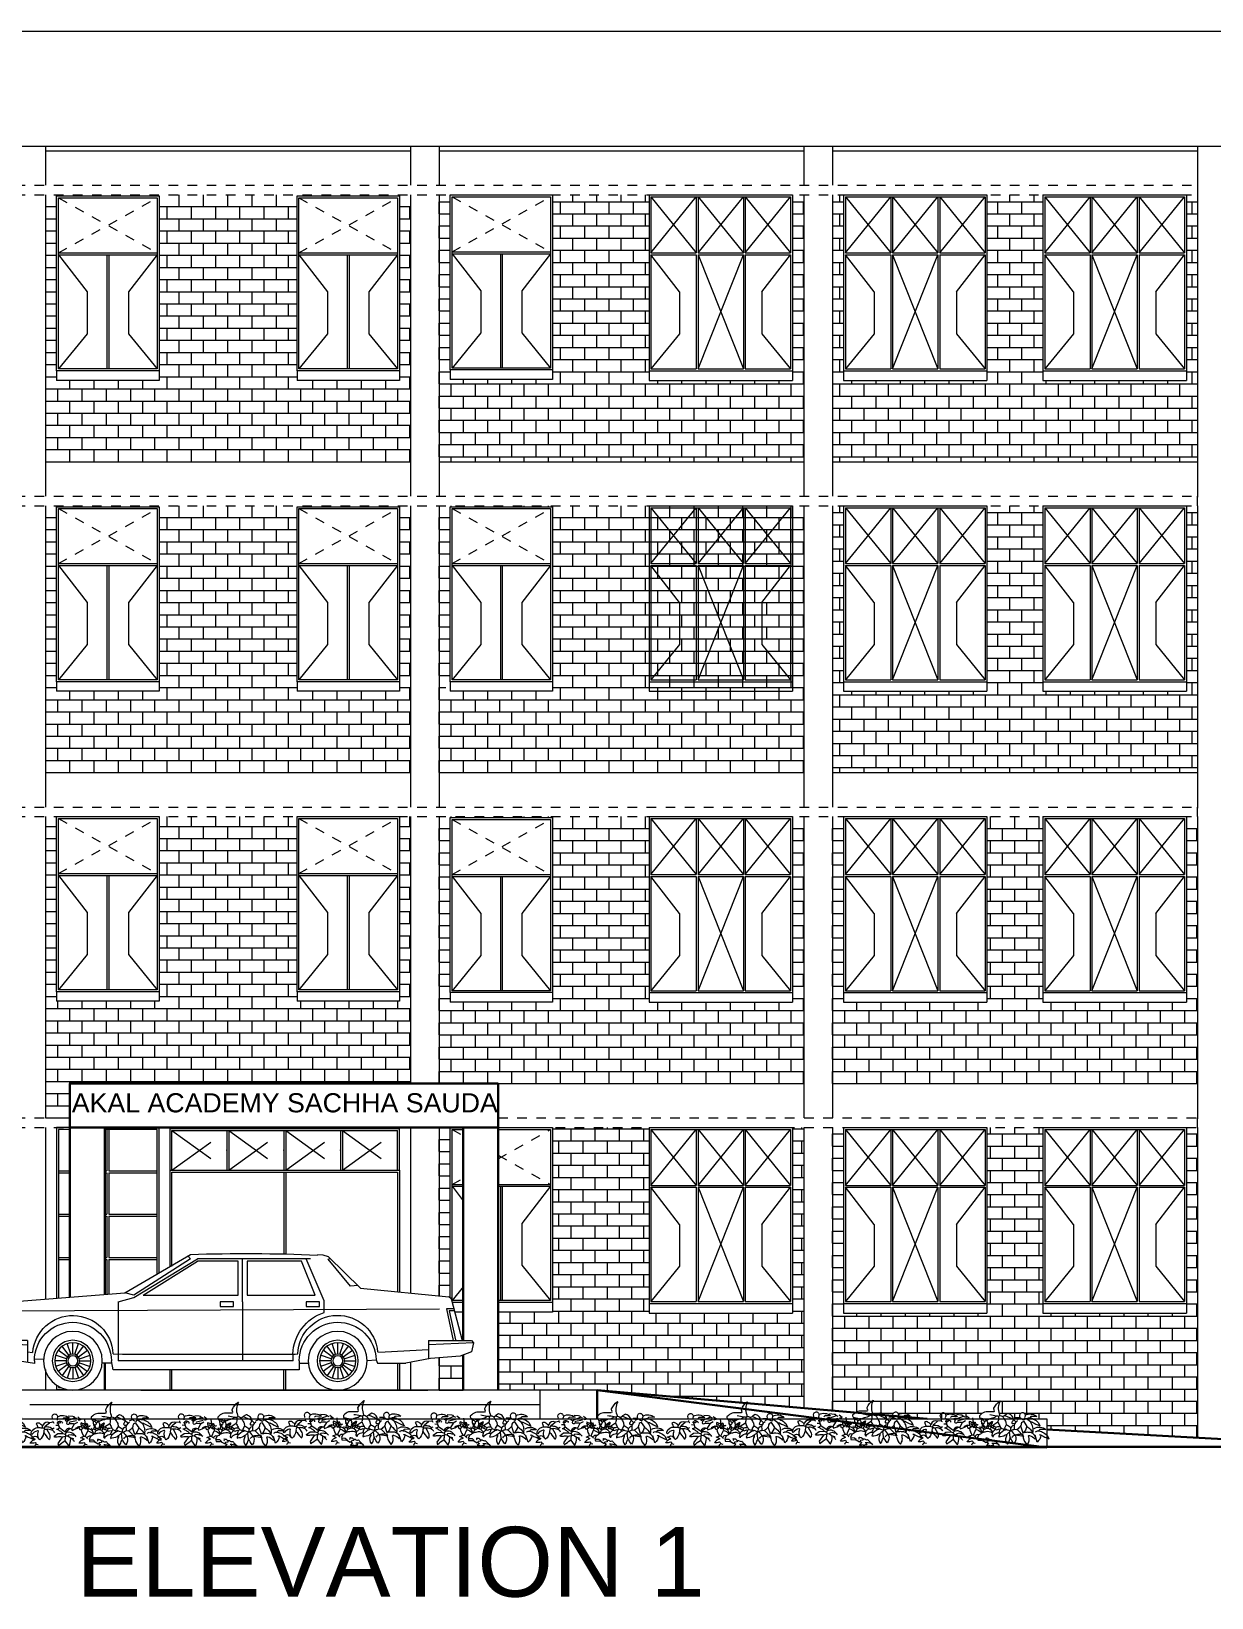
# Model space of a CAD drawing. Header units: millimetres. Extents: x 1898 to 3725, y 783 to 1532.
# Drawn here: x 2324.18 to 2336.52, y 965.83 to 982.21 of the extents above; entities that cross this region are included whole.
import ezdxf

# ---------------------------------------------------------------- set-up
doc = ezdxf.new("R2010")
doc.units = ezdxf.units.MM
doc.linetypes.add('DASHED', pattern=[0.75, 0.5, -0.25])
doc.linetypes.add('DASHED2', pattern=[0.375, 0.25, -0.125])
doc.layers.get('0').update_dxf_attribs({"lineweight": 20})
for name, color, linetype, lineweight in [('Arrow', 1, 'Continuous', 15), ('CLL LEV.', 15, 'Continuous', 18), ('Column', 251, 'Continuous', 30), ('Door', 54, 'Continuous', 18), ('Dotted', 23, 'DASHED', 15), ('ELEV.2', 250, 'Continuous', 20), ('ELEV.3', 252, 'Continuous', 20), ('PROJ.', 30, 'DASHED2', 15), ('Railing', 23, 'Continuous', 13), ('RAMP', 213, 'Continuous', 20), ('STAIRS', 10, 'Continuous', 18), ('TEXT', 7, 'Continuous', 15), ('Wall', 7, 'Continuous', 30), ('Window', 150, 'Continuous', 15)]:
    doc.layers.add(name, color=color, linetype=linetype, lineweight=lineweight)
doc.styles.get("Standard").update_dxf_attribs({"font": 'arial.ttf', "height": 0.2})
doc.styles.add('Tabrej', font='arial.ttf')
pattern_1 = [(0, (2328.4435, 974.45808), (0, 0.127), []), (90, (2328.4435, 974.45808), (-0.254, 2e-17), [0.127, -0.127]), (90, (2328.5705, 974.45808), (-0.254, 2e-17), [-0.127, 0.127])]

# ---------------------------------------------------------------- blocks, each defined once
blk = doc.blocks.new('A$C510C2C19')
at = {"color": 94}
for points in [[(234, 302, 0.4142), (235, 312, -0.472687), (258, 358, -0.53009), (286, 312, 0.260727), (285, 296), (286, 294)], [(289, 328, -0.32872), (411, 315), (349, 314), (339, 304)], [(490, 308), (470, 318, 0.326645), (448, 331), (400, 335)], [(790, 363), (710, 363, 0.189865), (656, 336), (641, 323, 0.263535), (651, 294, 0.133179), (664, 281, -0.390976), (687, 271), (696, 262)], [(750, 335, -0.021851), (818, 322, 0.099014), (830, 321, -0.574356), (840, 305, -0.091064), (834, 259, 0.045349), (853, 217, 0.13649), (875, 190), (889, 185)], [(795, 365, 0.349014), (796, 385, -0.094193), (792, 403, -0.10907), (854, 480), (857, 477, 0.229584), (848, 344, -0.100723), (852, 326), (841, 317)], [(1023, 261), (996, 286, 0.203949), (973, 329, 0.157364), (937, 347), (908, 329, -0.236053), (907, 326), (886, 311)], [(241, 283, 0.442368), (251, 264), (253, 263)], [(342, 155, 0.180038), (317, 176, 0.039429), (285, 195), (276, 195)], [(377, 168, -0.240295), (368, 147), (367, 146)], [(484, 118, 0.011108), (449, 154, 0.17128), (387, 164, -0.45993), (373, 170, -0.170471), (384, 198, -0.298218), (425, 204), (435, 204)], [(496, 269), (462, 249), (435, 203), (441, 186, 0.01915), (516, 218), (523, 227)], [(541, 218, 0.029037), (517, 224, 0.145218), (481, 207), (477, 206)], [(499, 327), (533, 300, -0.138214), (503, 290)], [(570, 300), (576, 240, -0.128555), (534, 191, -0.566177), (521, 200), (515, 216)], [(589, 206, 0.046661), (592, 223, 0.079254), (581, 240, 0.108246), (535, 263, 0.252808), (533, 248, 0.063705), (541, 219, 0.099014), (547, 212), (557, 203)], [(606, 200), (589, 204), (578, 198, 0.171524), (552, 240), (546, 244)], [(813, 204, -0.109406), (803, 176, 0.033295), (778, 152), (775, 146, 0.201859), (708, 154, 0.059891), (670, 146), (667, 148, -0.38205), (659, 139, -0.310211), (620, 126, 0.250366), (597, 106)], [(647, 300, -0.110031), (705, 284, -0.37883), (728, 286), (732, 284)], [(662, 281, 0.189377), (671, 233), (667, 200), (650, 188), (650, 186)], [(681, 240, -0.029968), (670, 247, 0.302765), (666, 248, 0.099014), (663, 243), (682, 221), (683, 220), (695, 204), (694, 202)], [(818, 321, -0.210098), (763, 295, 0.080353), (712, 271, 0.306458), (691, 249), (680, 235), (671, 235)], [(834, 255), (780, 220, -0.101242), (749, 215), (709, 204, -0.189941), (687, 212, -0.264252), (681, 231), (681, 235)], [(714, 279, -0.206497), (726, 246, 0.075821), (729, 237), (723, 221)], [(766, 257, -0.138168), (729, 216), (723, 219), (720, 212)], [(729, 238, 0.0103), (771, 264, -0.4142), (776, 262, -0.105515), (769, 240, -0.169922), (757, 216), (756, 214)], [(775, 263, -0.012817), (745, 243), (740, 240)], [(755, 215, 0.147888), (779, 196, -0.548935), (787, 195, 0.055481), (823, 176), (847, 186), (855, 180)], [(784, 222), (813, 204, -0.148804), (855, 210)], [(870, 191, 0.18956), (852, 170), (843, 146)], [(853, 327, -0.304626), (896, 295, -0.027878), (918, 258), (922, 227), (903, 195)], [(925, 180, -0.068573), (897, 169), (860, 140), (857, 140)], [(898, 172, -0.15036), (893, 184), (902, 191, 0.070404), (964, 169, 0.33432), (981, 172, -0.048264), (1009, 183), (1032, 180)], [(908, 327), (996, 289, -0.08902), (981, 255, 0.517303), (988, 241), (1009, 241)], [(923, 229, -0.052948), (965, 203), (967, 200)], [(1003, 222, 0.383606), (965, 177), (963, 172)], [(1214, 191, -0.32872), (1335, 179), (1274, 178), (1264, 168)], [(1229, 154, -0.301208), (1254, 165, -0.145798), (1299, 153, -0.098267), (1350, 117), (1366, 86)], [(15, 109, -0.4142), (30, 108), (54, 93, -0.123093), (30, 80, 0.156387), (3, 53), (0, 51)], [(4, 54, 0.084976), (54, 60, -0.560455), (55, 32, 0.122009), (46, 17)], [(26, 113), (55, 124, -0.273697), (78, 111, -0.236053), (88, 101), (89, 97)], [(333, 116, 0.090576), (286, 115, -0.006271), (259, 113), (254, 125), (291, 152), (345, 154), (368, 145, 0.068298), (378, 130), (396, 128), (399, 129), (400, 126), (427, 106, -0.125), (453, 99), (450, 88)], [(371, 123), (336, 114), (291, 50), (299, 27, -0.025269), (364, 76)], [(377, 130, 0.209335), (367, 100, 0.045135), (365, 75), (403, 26), (410, 24, 0.11853), (426, 94), (425, 106)], [(468, 134, -0.162277), (433, 140), (403, 136), (401, 132)], [(436, 106, 0.130051), (454, 83, -0.178345), (463, 69)], [(527, 109, -0.4142), (541, 108), (566, 93, -0.123093), (541, 80, 0.156387), (514, 53), (511, 51)], [(516, 54, 0.084976), (565, 60, -0.560455), (567, 32, 0.122009), (557, 17)], [(538, 113), (567, 124, -0.273697), (590, 111, -0.236053), (599, 101), (601, 97)], [(635, 124), (619, 93, -0.091522), (623, 69), (671, 66)], [(622, 88), (660, 87), (677, 71, 0.5), (677, 65), (712, 45, 0.162277), (718, 49), (719, 47), (736, 38), (714, 14), (721, 6, -0.62767), (757, 5), (758, 6)], [(706, 73, 0.162277), (710, 86, 0.123093), (717, 91, -0.345856), (740, 82, 0.236053), (763, 76, 0.308121), (798, 68, -0.174149), (809, 54), (834, 31)], [(757, 0, -0.297607), (767, 14, -0.116623), (789, 15), (790, 14)], [(777, 147, 0.05426), (770, 114), (777, 109), (781, 111)], [(771, 38, -0.124252), (837, 26), (837, 27), (849, 11)], [(983, 97, -0.228485), (1014, 124, -0.153412), (1069, 131, -0.03476), (1091, 134, -0.136078), (1098, 108, 0.226822), (1100, 94, 0.168655), (1140, 21, 0.166977), (1160, 61, 0.132034), (1154, 112, -0.4142), (1165, 117, -0.176117), (1223, 79, 0.333328), (1230, 98, 0.370255), (1152, 150, 0.04158), (1110, 148), (1097, 144)], [(1284, 119, -0.189499), (1246, 49), (1223, 121)], [(1271, 120, -0.587067), (1286, 122, 0.025208), (1368, 82), (1369, 79)]]:
    blk.add_lwpolyline(points, format="xyb", dxfattribs=at)
at = {"color": 61}
for points in [[(1064, 302, 0.4142), (1065, 312, -0.472687), (1089, 358, -0.53009), (1116, 312, 0.260727), (1116, 296), (1116, 294)], [(1120, 328, -0.32872), (1241, 315), (1180, 314), (1170, 304)], [(260, 161, 0.228485), (229, 188, 0.153412), (173, 195, 0.03476), (152, 197, 0.136078), (144, 172, -0.226822), (143, 157, -0.168655), (103, 85, -0.166977), (83, 125, -0.132034), (88, 176, 0.4142), (78, 181, 0.176117), (20, 143, -0.333328), (13, 162, -0.370255), (91, 214, -0.04158), (133, 212), (146, 208)], [(131, 235, 0.03952), (98, 260, 0.257141), (66, 255, -0.03508), (81, 218), (79, 214)], [(151, 202, -0.449051), (152, 211, 0.125443), (163, 233), (204, 266, 0.401047), (135, 240, 0.163773), (127, 216)], [(161, 226, -0.032883), (210, 220), (234, 203)], [(175, 195), (204, 145, -0.172211), (206, 95), (201, 91)], [(422, 204), (375, 168, -0.142853), (354, 179), (309, 211, 0.217575), (301, 232, -0.386597), (303, 241, -0.209564), (293, 269, -0.568176), (326, 277, -0.587173), (337, 256)], [(470, 317), (404, 290), (388, 277), (370, 287, -0.472885), (407, 293)], [(463, 250, 0.212204), (444, 254), (409, 253, -0.720749), (384, 258), (388, 275)], [(536, 191, 0.104645), (563, 124)], [(567, 222, 0.188675), (596, 201), (602, 201)], [(589, 250, 0.067581), (575, 261), (571, 261)], [(576, 249, -0.08551), (593, 227, 0.4142), (604, 221, 0.17395), (613, 203, -0.18573), (651, 184), (665, 151)], [(579, 122), (605, 180, -0.187164), (660, 146), (664, 146)], [(593, 223, 0.04306), (606, 234, 0.156006), (601, 251, 0.135742), (598, 256), (589, 250, -0.113541), (586, 238), (585, 237)], [(610, 204, 0.514618), (604, 191), (604, 182)], [(629, 233, 0.257919), (619, 224), (618, 223)], [(675, 149, -0.055374), (688, 180, 0.050323), (716, 195, -0.220352), (756, 179), (777, 157)], [(693, 207, 0.033691), (681, 188), (687, 180)], [(973, 168, -0.007782), (1017, 114, -0.272308), (1001, 33, -0.034164), (963, 95), (956, 154, 0.047058), (926, 129, -0.158249), (861, 104), (847, 103)], [(1040, 269, 0.366302), (1005, 197), (1006, 183)], [(1106, 267), (1104, 262, 0.41008), (1076, 225, -0.148804), (1054, 197, -0.087555), (1034, 180), (1105, 106), (1018, 121), (1015, 118)], [(1104, 262), (1138, 211, -0.107803), (1200, 146, 0.230988), (1174, 259), (1133, 290), (1119, 291), (1107, 277, -0.051575), (1063, 302), (1018, 302)], [(1135, 213, -0.189499), (1097, 143), (1074, 214)], [(1135, 290, -0.301208), (1161, 301, -0.145798), (1206, 289, -0.098267), (1256, 254), (1272, 222)], [(1178, 256, -0.587067), (1192, 258, 0.025208), (1274, 218), (1276, 215)], [(144, 161, 0.024628), (194, 96), (205, 88)], [(784, 101, -0.350769), (791, 120, -0.222488), (846, 145, -0.062256), (855, 139), (843, 111, -0.436478), (844, 98)], [(925, 127, -0.29039), (920, 104, 0.287994), (933, 26), (948, 45, -0.119293), (966, 88)]]:
    blk.add_lwpolyline(points, format="xyb", dxfattribs=at)
at = {"color": 94}
for points in [[(241, 271), (207, 266)], [(236, 186), (236, 202), (254, 212)], [(299, 235), (269, 237)], [(293, 262), (282, 262)], [(309, 210), (290, 197)], [(487, 287), (417, 270), (410, 266)], [(518, 203), (520, 204)], [(705, 284), (708, 273)], [(711, 204), (714, 195)], [(741, 213), (729, 195)], [(766, 216), (752, 186)], [(788, 219), (782, 198)], [(966, 168), (957, 157)], [(62, 42), (86, 38)], [(573, 42), (597, 38)], [(710, 89), (708, 94), (717, 93), (717, 91)], [(748, 76), (747, 60), (722, 56), (720, 52)], [(782, 38), (784, 17)]]:
    blk.add_lwpolyline(points, dxfattribs=at)
at = {"color": 61}
for points in [[(324, 277), (308, 260), (298, 261)], [(576, 241), (584, 241)], [(597, 222), (582, 207)], [(606, 233), (623, 231)], [(643, 206), (651, 207)], [(668, 201), (679, 191)], [(1070, 296), (1036, 281)]]:
    blk.add_lwpolyline(points, dxfattribs=at)
blk = doc.blocks.new('A$C0AAE48A9')
at = {"linetype": 'ByBlock'}
for p, q in [((1025, 942), (800, 720)), ((869, 736), (1029, 926)), ((1029, 926), (1014, 931)), ((1025, 942), (1064, 954)), ((1064, 954), (1103, 956)), ((1120, 672), (1216, 912)), ((1216, 912), (1600, 912)), ((1600, 912), (1600, 672)), ((1664, 672), (1664, 912)), ((1664, 912), (1952, 912)), ((2336, 672), (1952, 912)), ((2464, 688), (2000, 960)), ((2019, 949), (2000, 928)), ((2000, 928), (2400, 672)), ((800, 720), (176, 661)), ((818, 739), (869, 736)), ((1600, 672), (1120, 672)), ((2336, 672), (1664, 672)), ((2400, 672), (2464, 688)), ((3270, 625), (2464, 688)), ((156, 639), (80, 352)), ((172, 560), (128, 355)), ((135, 560), (172, 560)), ((3343, 574), (3288, 618)), ((3307, 496), (3256, 368)), ((3341, 496), (3307, 496)), ((3328, 352), (3344, 512)), ((3344, 512), (3353, 539)), ((16, 352), (0, 336)), ((0, 336), (16, 272)), ((320, 352), (16, 352)), ((3152, 352), (3360, 352)), ((3256, 368), (3330, 368)), ((3360, 352), (3392, 336)), ((3392, 336), (3376, 288)), ((16, 272), (96, 240)), ((96, 240), (304, 224)), ((304, 224), (480, 192)), ((3104, 190), (3328, 224)), ((3376, 288), (3328, 224)), ((680, 192), (480, 192)), ((688, 215), (680, 192)), ((1232, 208), (1232, 144)), ((1232, 144), (2547, 144)), ((2547, 144), (2560, 208)), ((3104, 208), (3104, 190))]:
    blk.add_line(p, q, dxfattribs=at)
for p, q in [((1056, 632), (1184, 928)), ((1152, 928), (1952, 928)), ((1632, 624), (1632, 928)), ((2400, 656), (1952, 928)), ((144, 576), (192, 576)), ((192, 576), (144, 352)), ((3337, 560), (240, 576)), ((1056, 549), (1056, 632)), ((1088, 592), (1088, 624)), ((1088, 624), (1184, 624)), ((1184, 592), (1088, 592)), ((1184, 624), (1184, 592)), ((1632, 624), (1632, 208)), ((1696, 592), (1696, 624)), ((1696, 624), (1792, 624)), ((1792, 592), (1696, 592)), ((1792, 624), (1792, 592)), ((2512, 624), (2400, 656)), ((2512, 624), (2512, 208)), ((3296, 512), (3232, 352)), ((3344, 512), (3296, 512)), ((0, 336), (320, 320)), ((320, 352), (320, 224)), ((960, 256), (960, 336)), ((2832, 256), (2832, 336)), ((3152, 352), (3152, 197)), ((3392, 336), (3152, 320)), ((624, 272), (320, 288)), ((678, 270), (624, 272)), ((914, 223), (838, 248)), ((921, 236), (856, 283)), ((932, 247), (885, 312)), ((945, 254), (920, 330)), ((975, 254), (1000, 330)), ((988, 247), (1035, 312)), ((999, 236), (1064, 283)), ((1006, 223), (1082, 248)), ((1260, 256), (1242, 257)), ((2480, 256), (1260, 256)), ((1276, 208), (1276, 256)), ((2548, 258), (2480, 256)), ((2786, 223), (2710, 248)), ((2793, 236), (2728, 283)), ((2804, 247), (2757, 312)), ((2817, 254), (2792, 330)), ((2847, 254), (2872, 330)), ((2860, 247), (2907, 312)), ((2871, 236), (2936, 283)), ((2878, 223), (2954, 248)), ((3104, 223), (3040, 220)), ((3152, 271), (3116, 267)), ((752, 210), (688, 215)), ((912, 208), (832, 208)), ((914, 193), (838, 168)), ((921, 180), (856, 133)), ((932, 169), (885, 104)), ((945, 162), (920, 86)), ((960, 160), (960, 80)), ((975, 162), (1000, 86)), ((988, 169), (1035, 104)), ((999, 180), (1064, 133)), ((1006, 193), (1082, 168)), ((1008, 208), (1088, 208)), ((1232, 192), (1167, 192)), ((1276, 208), (2512, 208)), ((2624, 194), (2560, 194)), ((2784, 208), (2704, 208)), ((2786, 193), (2710, 168)), ((2793, 180), (2728, 133)), ((2804, 169), (2757, 104)), ((2817, 162), (2792, 86)), ((2832, 160), (2832, 80)), ((2847, 162), (2872, 86)), ((2860, 169), (2907, 104)), ((2871, 180), (2936, 133)), ((2878, 193), (2954, 168)), ((2880, 208), (2960, 208))]:
    blk.add_line(p, q)
for centre, radius in [((960, 208), 208), ((960, 208), 145), ((2832, 208), 208), ((2832, 208), 145), ((960, 208), 35.8), ((2832, 208), 35.8)]:
    blk.add_circle(centre, radius, dxfattribs=at)
for centre, radius in [((960, 208), 128), ((2832, 208), 128), ((960, 208), 48), ((2832, 208), 48)]:
    blk.add_circle(centre, radius)
for centre, radius, start, end in [((1607, -10716), 11682, 88.0713, 92.4702), ((187, 631), 32, 108.4349, 165.2564), ((3268, 593), 32, 51.3402, 85.5154), ((3323, 549), 32, 341.5651, 51.3402), ((960, 208), 272, 0, 178.5134), ((2832, 208), 272, 0, 180)]:
    blk.add_arc(centre, radius, start, end, dxfattribs=at)
for centre, radius, start, end in [((960, 246), 283, 2.3484, 174.9559), ((959, 245), 319, 1.9433, 72.2285), ((2832, 244), 284, 4.6601, 177.2944)]:
    blk.add_arc(centre, radius, start, end)
blk = doc.blocks.new('porch elevation')
for p, q in [((13.439, 0.6), (6.899, 0.6)), ((12.839, 0.6), (12.839, 0.3))]:
    blk.add_line(p, q)
at = {"layer": 'Arrow'}
blk.add_line((2.199, 0), (18.142, 0), dxfattribs=at)
at = {"layer": 'Column'}
for p, q in [((7.922, 3.807), (7.922, 3.6)), ((7.922, 3.807), (12.402, 3.807)), ((12.402, 3.807), (12.402, 0.6)), ((7.922, 3.6), (7.922, 1.573)), ((7.922, 3.347), (12.402, 3.347)), ((8.288, 3.347), (8.288, 1.602)), ((12.037, 3.347), (12.037, 1.121)), ((8.288, 0.884), (8.288, 0.6)), ((12.037, 0.968), (12.037, 0.6))]:
    blk.add_line(p, q, dxfattribs=at)
at = {"layer": 'Railing'}
for p, q in [((2.199, 0.3), (18.142, 0.3)), ((18.142, 0.3), (18.142, 0))]:
    blk.add_line(p, q, dxfattribs=at)
at = {"layer": 'RAMP', "lineweight": 30}
for p, q in [((13.439, 0.6), (18.142, 0)), ((16.889, 0.3), (13.439, 0.6)), ((13.439, 0.6), (13.439, 0.3)), ((21.626, 0), (18.142, 0.191))]:
    blk.add_line(p, q, dxfattribs=at)
at = {"layer": 'STAIRS'}
for p, q in [((8.667, 0.6), (11.667, 0.6)), ((7.503, 0.45), (12.839, 0.45)), ((7.503, 0.3), (12.839, 0.3)), ((8.667, 0), (12.839, 0))]:
    blk.add_line(p, q, dxfattribs=at)
at = {"xscale": 0.001, "yscale": 0.001, "zscale": 0.001}
for p in [(10.144, 0.013), (15.469, 0.017), (6.181, 0), (7.506, -0.005), (8.829, -0.003), (11.47, 0.007), (12.796, 0.002), (14.154, 0), (16.795, 0.01)]:
    blk.add_blockref('A$C510C2C19', p, dxfattribs=at)
at = {"layer": 'Arrow', "xscale": -0.001480067731664147, "yscale": 0.001480067731664147, "zscale": 0.001480067731664147}
blk.add_blockref('A$C0AAE48A9', (12.146, 0.6), dxfattribs=at)
blk = doc.blocks.new('WIN')
at = {"layer": 'CLL LEV.'}
for p, q in [((0, 0), (0, -0.1)), ((1.5, 0), (1.5, -0.1)), ((0, -0.1), (1.5, -0.1))]:
    blk.add_line(p, q, dxfattribs=at)
at = {"layer": 'Dotted', "ltscale": 130}
for p, q in [((0.02, 1.82), (0.493, 1.235)), ((0.02, 1.235), (0.493, 1.82)), ((0.513, 1.82), (0.987, 1.235)), ((0.513, 1.235), (0.987, 1.82)), ((1.007, 1.82), (1.48, 1.235)), ((1.007, 1.235), (1.48, 1.82)), ((0.32, 0.827), (0.02, 1.215)), ((0.513, 1.215), (0.987, 0.02)), ((0.513, 0.02), (0.987, 1.215)), ((1.18, 0.827), (1.48, 1.215)), ((0.32, 0.827), (0.32, 0.389)), ((1.18, 0.827), (1.18, 0.389)), ((0.32, 0.389), (0.02, 0.02)), ((1.18, 0.389), (1.48, 0.02))]:
    blk.add_line(p, q, dxfattribs=at)
at = {"layer": 'Window'}
for p, q in [((0, 1.84), (0, 0)), ((0, 1.84), (1.5, 1.84)), ((0.02, 1.82), (0.02, 1.235)), ((0.02, 1.82), (1.48, 1.82)), ((0.493, 1.82), (0.493, 1.235)), ((0.513, 1.82), (0.513, 1.235)), ((0.987, 1.82), (0.987, 1.235)), ((1.007, 1.82), (1.007, 1.235)), ((1.48, 1.82), (1.48, 1.235)), ((1.5, 1.84), (1.5, 0)), ((0.02, 1.235), (0.493, 1.235)), ((0.02, 1.215), (0.493, 1.215)), ((0.02, 1.215), (0.02, 0.02)), ((0.493, 1.215), (0.493, 0.02)), ((0.513, 1.235), (0.987, 1.235)), ((0.513, 1.215), (0.987, 1.215)), ((0.513, 1.215), (0.513, 0.02)), ((0.987, 1.215), (0.987, 0.02)), ((1.007, 1.235), (1.48, 1.235)), ((1.007, 1.215), (1.48, 1.215)), ((1.007, 1.215), (1.007, 0.02)), ((1.48, 1.215), (1.48, 0.02)), ((0, 0), (1.5, 0)), ((0.02, 0.02), (0.493, 0.02)), ((0.513, 0.02), (0.987, 0.02)), ((1.007, 0.02), (1.48, 0.02))]:
    blk.add_line(p, q, dxfattribs=at)
blk = doc.blocks.new('SING WIN')
at = {"layer": 'CLL LEV.'}
for p, q in [((0, 0), (0, -0.1)), ((1.071, 0), (1.071, -0.1)), ((1.071, -0.1), (0, -0.1))]:
    blk.add_line(p, q, dxfattribs=at)
at = {"layer": 'Dotted', "ltscale": 0.05}
for p, q in [((0.02, 1.81), (1.051, 1.235)), ((0.02, 1.235), (1.051, 1.81))]:
    blk.add_line(p, q, dxfattribs=at)
at = {"layer": 'Dotted'}
for p, q in [((0.02, 1.215), (0.32, 0.827)), ((1.051, 1.215), (0.751, 0.827)), ((0.32, 0.827), (0.32, 0.389)), ((0.751, 0.827), (0.751, 0.389)), ((0.32, 0.389), (0.02, 0.02)), ((0.751, 0.389), (1.051, 0.02))]:
    blk.add_line(p, q, dxfattribs=at)
at = {"layer": 'Window'}
for p, q in [((0.02, 1.235), (1.051, 1.235)), ((0.02, 1.215), (1.051, 1.215)), ((0.526, 1.215), (0.526, 0.02)), ((0.546, 1.215), (0.546, 0.02))]:
    blk.add_line(p, q, dxfattribs=at)
for points in [[(0, 1.83), (1.071, 1.83), (1.071, 0), (0, 0)], [(0.02, 1.81), (1.051, 1.81), (1.051, 0.02), (0.02, 0.02)]]:
    blk.add_lwpolyline(points, close=True, dxfattribs=at)

msp = doc.modelspace()

# ---------------------------------------------------------------- hatches: boundary and pattern name
at = {"layer": 'ELEV.2', "linetype": 'Continuous', "lineweight": 13}
h = msp.add_hatch(dxfattribs=at)
h.set_pattern_fill('BRICK,_O', color=256, scale=0.02)
h.set_pattern_definition([(0, (2324.3285, 977.70808), (0, 0.127), []), (90, (2324.3285, 977.70808), (-0.254, 2e-17), [0.127, -0.127]), (90, (2324.4555, 977.70808), (-0.254, 2e-17), [-0.127, 0.127])])
h.paths.add_polyline_path([(2328.1435, 980.4981), (2328.0285, 980.4981), (2328.0285, 978.6581), (2328.0285, 978.5581), (2326.9573, 978.5581), (2326.9573, 978.6581), (2326.9573, 980.4981), (2325.5147, 980.4981), (2325.5147, 978.6581), (2325.5147, 978.5581), (2324.4435, 978.5581), (2324.4435, 978.6581), (2324.4435, 980.4981), (2324.3285, 980.4981), (2324.3285, 977.7081), (2328.1435, 977.7081)])
at = {"layer": 'ELEV.2'}
h = msp.add_hatch(dxfattribs=at)
h.set_pattern_fill('BRICK,_O', color=256, scale=0.02)
h.set_pattern_definition(pattern_1)
h.paths.add_polyline_path([(2332.2585, 980.4981), (2332.1388, 980.4981), (2332.1388, 978.6581), (2332.1388, 978.5581), (2330.6388, 978.5581), (2330.6388, 978.6581), (2330.6388, 980.4981), (2329.6297, 980.4981), (2329.6297, 978.6681), (2329.6297, 978.5681), (2328.5585, 978.5681), (2328.5585, 978.6681), (2328.5585, 980.4981), (2328.4435, 980.4981), (2328.4435, 977.7081), (2332.2585, 977.7081)])
h = msp.add_hatch(dxfattribs=at)
h.set_pattern_fill('BRICK,_O', color=256, scale=0.02)
h.set_pattern_definition(pattern_1)
h.paths.add_polyline_path([(2336.3735, 980.4981), (2336.2585, 980.4981), (2336.2585, 978.6581), (2336.2585, 978.5581), (2334.7585, 978.5581), (2334.7585, 978.6581), (2334.7585, 980.4981), (2334.1735, 980.4981), (2334.1735, 978.6581), (2334.1735, 978.5581), (2332.6735, 978.5581), (2332.6735, 978.6581), (2332.6735, 980.4981), (2332.5585, 980.4981), (2332.5585, 977.7081), (2336.3735, 977.7081)])
at = {"layer": 'ELEV.2', "linetype": 'Continuous', "lineweight": 13}
h = msp.add_hatch(dxfattribs=at)
h.set_pattern_fill('BRICK,_O', color=256, scale=0.02)
h.set_pattern_definition([(0, (2324.3285, 974.45808), (0, 0.127), []), (90, (2324.3285, 974.45808), (-0.254, 2e-17), [0.127, -0.127]), (90, (2324.4555, 974.45808), (-0.254, 2e-17), [-0.127, 0.127])])
h.paths.add_polyline_path([(2328.1435, 977.2481), (2328.0285, 977.2481), (2328.0285, 975.4081), (2328.0285, 975.3081), (2326.9573, 975.3081), (2326.9573, 975.4081), (2326.9573, 977.2481), (2325.5147, 977.2481), (2325.5147, 975.4081), (2325.5147, 975.3081), (2324.4435, 975.3081), (2324.4435, 975.4081), (2324.4435, 977.2481), (2324.3285, 977.2481), (2324.3285, 974.4581), (2328.1435, 974.4581)])
at = {"layer": 'ELEV.2'}
h = msp.add_hatch(dxfattribs=at)
h.set_pattern_fill('BRICK,_O', color=256, scale=0.02)
h.set_pattern_definition(pattern_1)
h.paths.add_polyline_path([(2332.2585, 974.4581), (2332.2585, 977.2481), (2328.4435, 977.2481), (2328.4435, 974.4581)])
h.paths.add_polyline_path([(2329.6297, 975.3081), (2328.481, 975.3081), (2328.5585, 975.4035), (2328.5585, 977.2381), (2329.6456, 977.2381), (2329.6297, 977.2292), (2329.6297, 975.4081)], flags=16)
h.paths.add_polyline_path([(2329.6097, 975.4281), (2328.5785, 975.4281), (2328.5785, 977.2181), (2329.6097, 977.2181)], flags=0)
h.paths.add_polyline_path([(2328.5785, 976.6231), (2329.0841, 975.9688), (2329.0841, 976.6231)], flags=0)
h = msp.add_hatch(dxfattribs=at)
h.set_pattern_fill('BRICK,_O', color=256, scale=0.02)
h.set_pattern_definition([(0, (2328.4435, 971.20808), (0, 0.127), []), (90, (2328.4435, 971.20808), (-0.254, 2e-17), [0.127, -0.127]), (90, (2328.5705, 971.20808), (-0.254, 2e-17), [-0.127, 0.127])])
h.paths.add_polyline_path([(2336.3735, 977.2481), (2336.2585, 977.2481), (2336.2585, 975.4081), (2336.2585, 975.3081), (2334.7585, 975.3081), (2334.7585, 975.4081), (2334.7585, 977.2481), (2334.1735, 977.2481), (2334.1735, 975.4081), (2334.1735, 975.3081), (2332.6735, 975.3081), (2332.6735, 975.4081), (2332.6735, 977.2481), (2332.5585, 977.2481), (2332.5585, 974.4581), (2336.3735, 974.4581)])
h = msp.add_hatch(dxfattribs=at)
h.set_pattern_fill('BRICK,_O', color=256, scale=0.02)
h.set_pattern_definition([(0, (2324.3285, 970.84808), (0, 0.127), []), (90, (2324.3285, 970.84808), (-0.254, 2e-17), [0.127, -0.127]), (90, (2324.4555, 970.84808), (-0.254, 2e-17), [-0.127, 0.127])])
h.paths.add_polyline_path([(2326.9573, 973.9981), (2325.5147, 973.9981), (2325.5147, 972.1681), (2325.5147, 972.0681), (2324.4435, 972.0681), (2324.4435, 972.1681), (2324.4435, 973.9981), (2324.3285, 973.9981), (2324.3285, 970.8481), (2324.5802, 970.8481), (2324.5802, 971.001), (2324.5802, 971.2081), (2328.1435, 971.2081), (2328.1435, 973.9981), (2328.0285, 973.9981), (2328.0285, 972.1681), (2328.0285, 972.0681), (2326.9573, 972.0681), (2326.9573, 972.1681)])
h = msp.add_hatch(dxfattribs=at)
h.set_pattern_fill('BRICK,_O', color=256, scale=0.02)
h.set_pattern_definition([(0, (2328.4435, 971.20808), (0, 0.127), []), (90, (2328.4435, 971.20808), (-0.254, 2e-17), [0.127, -0.127]), (90, (2328.5705, 971.20808), (-0.254, 2e-17), [-0.127, 0.127])])
h.paths.add_polyline_path([(2332.2585, 973.9981), (2332.1388, 973.9981), (2332.1388, 972.1581), (2332.1388, 972.0581), (2330.6388, 972.0581), (2330.6388, 972.1581), (2330.6388, 973.9981), (2328.4435, 973.9981), (2328.4435, 971.601), (2328.4435, 971.2081), (2329.0609, 971.2081), (2332.2585, 971.2081)])
h.paths.add_polyline_path([(2329.6297, 972.0581), (2328.5585, 972.0581), (2328.5585, 972.1581), (2328.5585, 973.9881), (2329.6297, 973.9881), (2329.6297, 972.1581)], flags=16)
h.paths.add_polyline_path([(2329.6097, 972.1781), (2328.5785, 972.1781), (2328.5785, 973.9681), (2329.6097, 973.9681)], flags=0)
h.paths.add_polyline_path([(2329.6097, 973.3931), (2328.5785, 973.3931), (2329.0941, 973.6806)], flags=0)
h = msp.add_hatch(dxfattribs=at)
h.set_pattern_fill('BRICK,_O', color=256, scale=0.02)
h.set_pattern_definition([(0, (2332.5585, 971.20808), (0, 0.127), []), (90, (2332.5585, 971.20808), (-0.254, 2e-17), [0.127, -0.127]), (90, (2332.6855, 971.20808), (-0.254, 2e-17), [-0.127, 0.127])])
h.paths.add_polyline_path([(2336.3735, 973.9981), (2336.2585, 973.9981), (2336.2585, 972.1581), (2336.2585, 972.0581), (2334.7585, 972.0581), (2334.7585, 972.1581), (2334.7585, 973.9981), (2334.1735, 973.9981), (2334.1735, 972.1581), (2334.1735, 972.0581), (2332.6735, 972.0581), (2332.6735, 972.1581), (2332.6735, 973.9981), (2332.5585, 973.9981), (2332.5585, 971.2081), (2336.3735, 971.2081)])
h = msp.add_hatch(dxfattribs=at)
h.set_pattern_fill('BRICK,_O', color=256, scale=0.02)
h.set_pattern_definition([(0, (2328.4435, 968.97187), (0, 0.127), []), (90, (2328.4435, 968.97187), (-0.254, 2e-17), [0.127, -0.127]), (90, (2328.5705, 968.97187), (-0.254, 2e-17), [-0.127, 0.127])])
h.paths.add_polyline_path([(2328.5585, 970.7481), (2328.4435, 970.7481), (2328.4435, 968.9895), (2328.5436, 968.9801, -0.0906024), (2328.5585, 968.9719)])
h = msp.add_hatch(dxfattribs=at)
h.set_pattern_fill('BRICK,_O', color=256, scale=0.02)
h.set_pattern_definition([(0, (2329.06113, 967.81313), (0, 0.127), []), (90, (2329.06113, 967.81313), (-0.254, 2e-17), [0.127, -0.127]), (90, (2329.18813, 967.81313), (-0.254, 2e-17), [-0.127, 0.127])])
h.paths.add_polyline_path([(2330.6388, 970.7481), (2329.6297, 970.7481), (2329.6297, 968.8181), (2329.0611, 968.818), (2329.0612, 968.001), (2330.0976, 968.001), (2330.0976, 968.001), (2331.6495, 967.8661, -0.0352997), (2331.6741, 967.8869, 0.0406712), (2331.6622, 967.865), (2332.2585, 967.8131), (2332.2585, 970.7481), (2332.1388, 970.7481), (2332.1388, 968.8081), (2330.6388, 968.8081)])
h = msp.add_hatch(dxfattribs=at)
h.set_pattern_fill('BRICK,_O', color=256, scale=0.02)
h.set_pattern_definition([(0, (2332.5585, 967.50583), (0, 0.127), []), (90, (2332.5585, 967.50583), (-0.254, 2e-17), [0.127, -0.127]), (90, (2332.6855, 967.50583), (-0.254, 2e-17), [-0.127, 0.127])])
h.paths.add_polyline_path([(2336.3735, 970.7481), (2336.2585, 970.7481), (2336.2585, 968.9081), (2336.2585, 968.8081), (2334.7585, 968.8081), (2334.7585, 968.9081), (2334.7585, 970.7481), (2334.1735, 970.7481), (2334.1735, 968.9081), (2334.1735, 968.8081), (2332.6735, 968.8081), (2332.6735, 968.9081), (2332.6735, 970.7481), (2332.5585, 970.7481), (2332.5585, 967.787), (2332.7967, 967.7663, -0.1320395), (2332.8366, 967.7812), (2332.9199, 967.7812, 0.3200528), (2332.9253, 967.7987, -0.1147603), (2332.9192, 967.8212, -0.1090698), (2332.9813, 967.8978), (2332.9839, 967.8953, 0.2296593), (2332.9754, 967.7616, -0.0630719), (2332.9784, 967.7505), (2333.1917, 967.732, -0.4548779), (2333.2162, 967.7761, -0.3842928), (2333.2465, 967.7453, -0.3298442), (2333.3686, 967.7327), (2333.3073, 967.7318), (2333.2981, 967.7227), (2333.5473, 967.701), (2333.8257, 967.701, -0.4841695), (2333.8642, 967.701), (2334.1125, 967.701, -0.3467036), (2334.0944, 967.734), (2334.1098, 967.7476, -0.1898651), (2334.1634, 967.7748), (2334.2466, 967.7748, 0.3200528), (2334.252, 967.7923, -0.1147603), (2334.2459, 967.8148, -0.1090698), (2334.3081, 967.8914), (2334.3106, 967.8889, 0.2296593), (2334.3021, 967.7552, -0.0956413), (2334.3055, 967.7382, -0.2026839), (2334.3397, 967.723), (2334.3608, 967.7374, 0.2360535), (2334.3617, 967.7408), (2334.3906, 967.7586, -0.1573639), (2334.4272, 967.7399, -0.1883887), (2334.4497, 967.701), (2334.5092, 967.701), (2334.5166, 967.7125, 0.3511155), (2334.5207, 967.7206, -0.5052084), (2334.543, 967.7697, -0.3842928), (2334.5732, 967.7389, -0.3298442), (2334.6953, 967.7263), (2334.634, 967.7255), (2334.6212, 967.7126, -0.123176), (2334.6591, 967.701), (2334.8, 967.701), (2334.8, 967.5921), (2336.3735, 967.5058)])
h = msp.add_hatch(dxfattribs=at)
h.set_pattern_fill('BRICK,_O', color=256, scale=0.02)
h.set_pattern_definition([(0, (2328.4435, 968.00104), (0, 0.127), []), (90, (2328.4435, 968.00104), (-0.254, 2e-17), [0.127, -0.127]), (90, (2328.5705, 968.00104), (-0.254, 2e-17), [-0.127, 0.127])])
h.paths.add_polyline_path([(2328.6952, 968.3693), (2328.6626, 968.3563), (2328.4435, 968.3394), (2328.4435, 968.001), (2328.6952, 968.001)])

# ---------------------------------------------------------------- linework, layer by layer
at = {"layer": 'CLL LEV.'}
for p, q in [((2328.6952, 968.818), (2328.6084, 968.818)), ((2329.6297, 968.8181), (2329.0609, 968.818)), ((2329.6297, 968.9181), (2329.6297, 968.8181))]:
    msp.add_line(p, q, dxfattribs=at)
at = {"layer": 'Door'}
for p, q in [((2325.6297, 970.301), (2325.6297, 970.7381)), ((2325.6297, 970.7381), (2328.0285, 970.7381)), ((2325.6497, 970.7181), (2328.0085, 970.7181)), ((2325.6497, 970.301), (2325.6497, 970.7181)), ((2326.2244, 970.7181), (2326.2244, 970.301)), ((2326.2444, 970.7181), (2326.2444, 970.301)), ((2326.8191, 970.7181), (2326.8191, 970.301)), ((2326.8391, 970.7181), (2326.8391, 970.301)), ((2327.4138, 970.7181), (2327.4138, 970.301)), ((2327.4338, 970.7181), (2327.4338, 970.301)), ((2328.0085, 970.301), (2328.0085, 970.7181)), ((2328.0285, 970.301), (2328.0285, 970.7381)), ((2325.6297, 969.296), (2325.6297, 970.301)), ((2325.6297, 970.301), (2328.0285, 970.301)), ((2325.6497, 970.281), (2328.0085, 970.281)), ((2325.6497, 969.296), (2325.6497, 970.281)), ((2326.8191, 970.2811), (2326.8191, 969.4268)), ((2326.8391, 970.281), (2326.8391, 969.4264)), ((2328.0085, 970.281), (2328.0085, 969.0284)), ((2328.0285, 970.301), (2328.0285, 969.0284)), ((2325.6297, 968.001), (2325.6297, 968.2142)), ((2325.6497, 968.001), (2325.6497, 968.2142)), ((2326.8162, 968.2142), (2326.8159, 968.0011)), ((2326.8362, 968.2142), (2326.8359, 968.001)), ((2328.0085, 968.2852), (2328.0085, 968.001)), ((2328.0285, 968.2852), (2328.0285, 968.001))]:
    msp.add_line(p, q, dxfattribs=at)
for p in [(2326.2244, 970.5096), (2326.8191, 970.5096), (2327.4138, 970.5096)]:
    msp.add_point(p, dxfattribs=at)
at = {"layer": 'Dotted'}
for p, q in [((2325.6497, 970.7181), (2326.2244, 970.301)), ((2325.6497, 970.301), (2326.2244, 970.7181)), ((2326.2444, 970.7181), (2326.8191, 970.301)), ((2326.2444, 970.301), (2326.8191, 970.7181)), ((2326.8391, 970.7181), (2327.4138, 970.301)), ((2326.8391, 970.301), (2327.4138, 970.7181)), ((2327.4338, 970.7181), (2328.0085, 970.301)), ((2327.4338, 970.301), (2328.0085, 970.7181)), ((2328.5785, 970.1331), (2328.6952, 969.982)), ((2329.6097, 970.1331), (2329.3095, 969.7446)), ((2329.3095, 969.7446), (2329.3095, 969.3075)), ((2329.3095, 969.3075), (2329.6097, 968.9381)), ((2328.6952, 969.0817), (2328.5785, 968.9381))]:
    msp.add_line(p, q, dxfattribs=at)
at = {"layer": 'Dotted', "ltscale": 0.05}
for p, q in [((2328.5785, 970.7281), (2328.6952, 970.663)), ((2329.0609, 970.422), (2329.6097, 970.7281)), ((2329.0609, 970.4591), (2329.6097, 970.1531)), ((2328.5785, 970.1531), (2328.6952, 970.2182))]:
    msp.add_line(p, q, dxfattribs=at)
at = {"layer": 'ELEV.2', "linetype": 'Continuous', "lineweight": 13}
for p, q in [((2319.6135, 982.2081), (2336.9735, 982.2081)), ((2319.6135, 981.0081), (2336.9735, 981.0081)), ((2324.3285, 981.0081), (2324.3285, 980.5981)), ((2328.1435, 981.0081), (2328.1435, 980.5981)), ((2328.4435, 981.0081), (2328.4435, 980.5981)), ((2332.2585, 981.0081), (2332.2585, 980.5981)), ((2332.5585, 981.0081), (2332.5585, 980.5981)), ((2336.3735, 981.0081), (2336.3735, 980.5881)), ((2324.3285, 980.4981), (2324.3285, 977.3481)), ((2328.1435, 980.4981), (2328.1435, 977.3481)), ((2328.4435, 980.4981), (2328.4435, 977.3481)), ((2332.2585, 980.4981), (2332.2585, 977.3481)), ((2332.5585, 980.4981), (2332.5585, 977.3481)), ((2336.3735, 980.4981), (2336.3735, 977.3381)), ((2324.3285, 977.2481), (2324.3285, 974.0981)), ((2328.1435, 977.2481), (2328.1435, 974.0981)), ((2328.4435, 977.2481), (2328.4435, 974.0981)), ((2332.2585, 977.2481), (2332.2585, 974.0981)), ((2332.5585, 977.2481), (2332.5585, 974.0981)), ((2336.3735, 977.2481), (2336.3735, 974.0881)), ((2324.3285, 973.9981), (2324.3285, 970.8481)), ((2328.1435, 973.9981), (2328.1435, 971.2081)), ((2328.4435, 973.9981), (2328.4435, 971.2081)), ((2332.2585, 973.9981), (2332.2585, 970.8481)), ((2332.5585, 973.9981), (2332.5585, 970.8481)), ((2336.3735, 973.9981), (2336.3735, 970.8381)), ((2324.3285, 970.7481), (2324.3285, 968.9543)), ((2328.1435, 970.7481), (2328.1435, 969.0176)), ((2328.4435, 970.7481), (2328.4435, 968.9895)), ((2332.2585, 970.7481), (2332.2585, 967.8131)), ((2332.5585, 970.7481), (2332.5585, 967.787)), ((2336.3735, 970.7481), (2336.3735, 967.5058)), ((2328.1435, 968.2942), (2328.1435, 967.9999)), ((2328.4435, 968.3394), (2328.4435, 968.001)), ((2324.3285, 968.2164), (2324.3285, 968.001))]:
    msp.add_line(p, q, dxfattribs=at)
at = {"layer": 'ELEV.3', "linetype": 'Continuous', "lineweight": 13}
for p, q in [((2324.3285, 980.9581), (2328.1435, 980.9581)), ((2328.4435, 980.9581), (2332.2585, 980.9581)), ((2332.5585, 980.9581), (2336.3735, 980.9581)), ((2324.3285, 977.7081), (2328.1435, 977.7081)), ((2328.4435, 977.7081), (2332.2585, 977.7081)), ((2332.5585, 977.7081), (2336.3735, 977.7081)), ((2324.3285, 974.4581), (2328.1435, 974.4581)), ((2328.4435, 974.4581), (2332.2585, 974.4581)), ((2332.5585, 974.4581), (2336.3735, 974.4581)), ((2329.0608, 971.2081), (2332.2585, 971.2081)), ((2332.5585, 971.2081), (2336.3735, 971.2081))]:
    msp.add_line(p, q, dxfattribs=at)
at = {"layer": 'PROJ.', "ltscale": 0.002}
for p, q in [((2320.2135, 980.5981), (2336.3735, 980.5981)), ((2320.2135, 980.4981), (2336.3735, 980.4981)), ((2320.2135, 977.3481), (2336.3735, 977.3481)), ((2320.2135, 977.2481), (2336.3735, 977.2481)), ((2320.2135, 974.0981), (2336.3735, 974.0981)), ((2320.2135, 973.9981), (2336.3735, 973.9981)), ((2320.2135, 970.8481), (2324.5802, 970.8481)), ((2320.2135, 970.7481), (2324.5802, 970.7481)), ((2324.9462, 970.7481), (2328.6952, 970.7481)), ((2329.0609, 970.8481), (2336.3735, 970.8481)), ((2329.0609, 970.7481), (2336.3735, 970.7481))]:
    msp.add_line(p, q, dxfattribs=at)
at = {"layer": 'PROJ.'}
for p, q in [((2336.3735, 980.5981), (2336.3735, 980.4981)), ((2336.3735, 977.2481), (2336.3735, 977.3481)), ((2336.3735, 973.9981), (2336.3735, 974.0981)), ((2336.3735, 970.7481), (2336.3735, 970.8481))]:
    msp.add_line(p, q, dxfattribs=at)
at = {"layer": 'Wall'}
msp.add_line((2270.4577, 967.4081), (2384.292, 967.4081), dxfattribs=at)
at = {"layer": 'Window'}
for p, q in [((2324.9691, 970.7281), (2324.9691, 970.2947)), ((2324.9891, 970.7281), (2324.9891, 970.2947)), ((2324.4635, 970.2947), (2324.5802, 970.2947)), ((2324.4635, 970.2747), (2324.5802, 970.2747)), ((2324.9462, 970.2947), (2324.9691, 970.2947)), ((2324.9462, 970.2747), (2324.9691, 970.2747)), ((2324.9691, 970.2747), (2324.9691, 969.8414)), ((2324.9891, 970.2947), (2325.4947, 970.2947)), ((2324.9891, 970.2747), (2325.4947, 970.2747)), ((2324.9891, 970.2747), (2324.9891, 969.8414)), ((2328.5785, 970.1531), (2328.6952, 970.1531)), ((2328.5785, 970.1331), (2328.6952, 970.1331)), ((2329.0609, 970.1531), (2329.6097, 970.1531)), ((2329.0609, 970.1331), (2329.6097, 970.1331)), ((2329.0841, 970.1331), (2329.0841, 968.9381)), ((2329.1041, 970.1331), (2329.1041, 968.9381)), ((2324.4635, 969.8414), (2324.5802, 969.8414)), ((2324.4635, 969.8214), (2324.5802, 969.8214)), ((2324.9462, 969.8414), (2324.9691, 969.8414)), ((2324.9462, 969.8214), (2324.9691, 969.8214)), ((2324.9691, 969.8214), (2324.9691, 969.3881)), ((2324.9891, 969.8414), (2325.4947, 969.8414)), ((2324.9891, 969.8214), (2325.4947, 969.8214)), ((2324.9891, 969.8214), (2324.9891, 969.3881)), ((2324.4635, 969.3881), (2324.5802, 969.3881)), ((2324.4635, 969.3681), (2324.5802, 969.3681)), ((2324.9445, 969.3681), (2324.9691, 969.3681)), ((2324.9462, 969.3881), (2324.9691, 969.3881)), ((2324.9691, 969.3681), (2324.9691, 969.0045)), ((2324.9891, 969.3881), (2325.4947, 969.3881)), ((2324.9891, 969.3681), (2325.4947, 969.3681)), ((2324.9891, 969.3681), (2324.9891, 969.0061))]:
    msp.add_line(p, q, dxfattribs=at)
for points in [[(2324.5802, 970.7481), (2324.4435, 970.7481), (2324.4435, 968.9633)], [(2325.5147, 969.2286), (2325.5147, 970.7481), (2324.9462, 970.7481)], [(2328.5585, 968.9719), (2328.5585, 970.7481), (2328.6952, 970.7481)], [(2329.0609, 970.7481), (2329.6297, 970.7481), (2329.6297, 968.9181), (2329.0609, 968.9181)], [(2324.5802, 970.7281), (2324.4635, 970.7281), (2324.4635, 968.9649)], [(2325.4947, 969.2168), (2325.4947, 970.7281), (2324.9462, 970.7281)], [(2328.6952, 968.9381), (2328.5785, 968.9381), (2328.5785, 970.7281), (2328.6952, 970.7281)], [(2329.0609, 970.7281), (2329.6097, 970.7281), (2329.6097, 968.9381), (2329.0609, 968.9381)], [(2328.6952, 968.9181), (2328.5821, 968.9181)], [(2324.4435, 968.052), (2324.4435, 968.0081), (2324.5477, 968.0081)], [(2324.4635, 968.0399), (2324.4635, 968.0281), (2324.487, 968.0281)]]:
    msp.add_lwpolyline(points, dxfattribs=at)

# ---------------------------------------------------------------- block references
at = {"layer": 'Dotted'}
for p in [(2324.4435, 978.6581), (2326.9573, 978.6581), (2328.5585, 978.6681), (2324.4435, 975.4081), (2326.9573, 975.4081), (2328.5585, 975.4081), (2324.4435, 972.1681), (2326.9573, 972.1681), (2328.5585, 972.1581)]:
    msp.add_blockref('SING WIN', p, dxfattribs=at)
at = {"layer": 'ELEV.2'}
msp.add_blockref('porch elevation', (2316.6584, 967.401), dxfattribs=at)
at = {"layer": 'Window'}
for p in [(2330.6388, 978.6581), (2332.6735, 978.6581), (2334.7585, 978.6581), (2330.6388, 975.4081), (2332.6735, 975.4081), (2334.7585, 975.4081), (2330.6388, 972.1581), (2332.6735, 972.1581), (2334.7585, 972.1581), (2330.6388, 968.9081), (2332.6735, 968.9081), (2334.7585, 968.9081)]:
    msp.add_blockref('WIN', p, dxfattribs=at)

# ---------------------------------------------------------------- texts
at = {"layer": 'TEXT', "linetype": 'Continuous', "ltscale": 0.9, "insert": (2324.6019, 971.1063), "char_height": 0.2, "attachment_point": 1, "style": 'Tabrej'}
msp.add_mtext_dynamic_manual_height_columns('AKAL ACADEMY SACHHA SAUDA ', width=9.311639, gutter_width=24, heights=[0.1169], dxfattribs=at)
at = {"layer": 'TEXT', "insert": (2324.6487, 966.5729), "char_height": 0.73, "attachment_point": 1}
msp.add_mtext_dynamic_manual_height_columns('ELEVATION 1', width=6.659393, gutter_width=12.5, heights=[0], dxfattribs=at)

doc.saveas('drawing.dxf')
